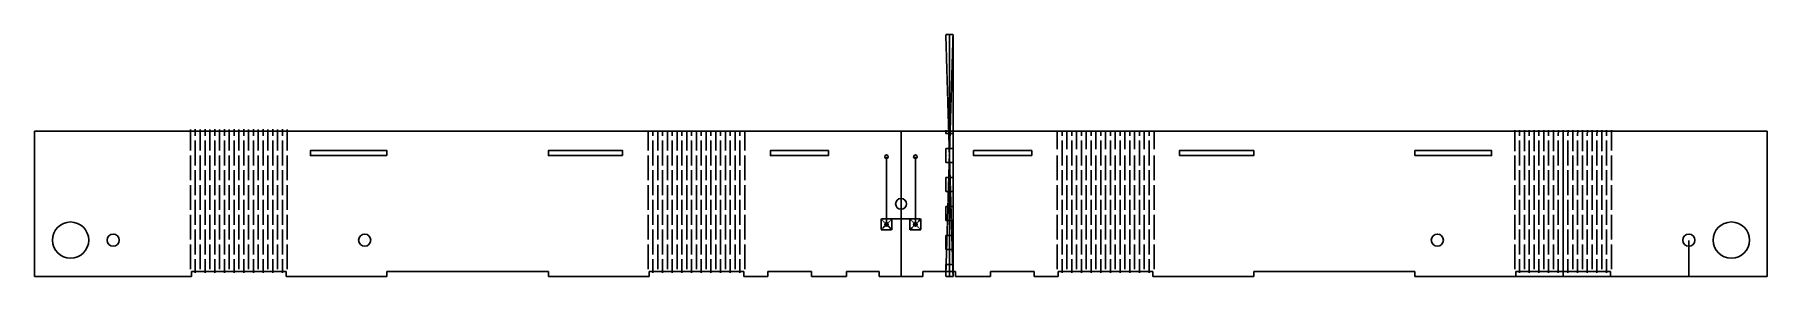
# Model space of a CAD drawing. Header units: millimetres. Extents: x -1432 to 0, y 0 to 200.
import ezdxf

# ---------------------------------------------------------------- set-up
doc = ezdxf.new("R2010")
doc.units = ezdxf.units.MM
doc.linetypes.add('DASHED', pattern=[0.75, 0.5, -0.25])
doc.layers.get('0').update_dxf_attribs({"linetype": 'CONTINUOUS'})
doc.layers.add('1', color=7, linetype='DASHED')

msp = doc.modelspace()

# ---------------------------------------------------------------- linework, layer by layer
for p, q in [((-1432.4, 120), (-1302.7, 120)), ((-1432.4, 120), (-1432.4, 0)), ((-1303.6, 104), (-1303.6, 121.5)), ((-1302.7, 120), (-1224.5, 120)), ((-1299.6, 116.3), (-1299.6, 121.8)), ((-1295.6, 104), (-1295.6, 121.5)), ((-1291.6, 116.3), (-1291.6, 121.8)), ((-1287.6, 104), (-1287.6, 121.5)), ((-1283.6, 116.3), (-1283.6, 121.8)), ((-1279.6, 104), (-1279.6, 121.5)), ((-1275.6, 116.3), (-1275.6, 121.8)), ((-1271.6, 104), (-1271.6, 121.5)), ((-1267.6, 116.3), (-1267.6, 121.8)), ((-1263.6, 104), (-1263.6, 121.5)), ((-1259.6, 116.3), (-1259.6, 121.8)), ((-1255.6, 104), (-1255.6, 121.5)), ((-1251.6, 116.3), (-1251.6, 121.8)), ((-1247.6, 104), (-1247.6, 121.5)), ((-1243.6, 116.3), (-1243.6, 121.8)), ((-1239.6, 104), (-1239.6, 121.5)), ((-1235.6, 116.3), (-1235.6, 121.8)), ((-1231.6, 104), (-1231.6, 121.5)), ((-1227.6, 116.3), (-1227.6, 121.8)), ((-1224.5, 120), (-924.5, 120)), ((-1223.6, 104), (-1223.6, 121.5)), ((-925.4, 104), (-925.4, 120.8)), ((-924.5, 120), (-846.3, 120)), ((-921.4, 116.3), (-921.4, 120.8)), ((-917.4, 104), (-917.4, 120.8)), ((-913.4, 116.3), (-913.4, 120.8)), ((-909.4, 104), (-909.4, 120.8)), ((-905.4, 116.3), (-905.4, 120.8)), ((-901.4, 104), (-901.4, 120.8)), ((-897.4, 116.3), (-897.4, 120.8)), ((-893.4, 104), (-893.4, 120.8)), ((-889.4, 116.3), (-889.4, 120.8)), ((-885.4, 104), (-885.4, 120.8)), ((-881.4, 116.3), (-881.4, 120.8)), ((-877.4, 104), (-877.4, 120.8)), ((-873.4, 116.3), (-873.4, 120.8)), ((-869.4, 104), (-869.4, 120.8)), ((-865.4, 116.3), (-865.4, 120.8)), ((-861.4, 104), (-861.4, 120.8)), ((-857.4, 116.3), (-857.4, 120.8)), ((-853.4, 104), (-853.4, 120.8)), ((-849.4, 116.3), (-849.4, 120.8)), ((-846.3, 120), (-586.3, 120)), ((-845.4, 104), (-845.4, 120.8)), ((-679.3, 118.1), (-679.3, 120.9)), ((-673.2, 118.1), (-679.3, 118.1)), ((-673.2, 105.9), (-673.2, 118.1)), ((-587.2, 105.2), (-587.2, 120.7)), ((-586.3, 120), (-508.2, 120)), ((-583.2, 116.3), (-583.2, 120.8)), ((-579.2, 105.2), (-579.2, 120.7)), ((-575.2, 116.3), (-575.2, 120.8)), ((-571.2, 105.2), (-571.2, 120.7)), ((-567.2, 116.3), (-567.2, 120.8)), ((-563.2, 105.2), (-563.2, 120.7)), ((-559.2, 116.3), (-559.2, 120.8)), ((-555.2, 105.2), (-555.2, 120.7)), ((-551.2, 116.3), (-551.2, 120.8)), ((-547.2, 105.2), (-547.2, 120.7)), ((-543.2, 116.3), (-543.2, 120.8)), ((-539.2, 105.2), (-539.2, 120.7)), ((-535.2, 116.3), (-535.2, 120.8)), ((-531.2, 105.2), (-531.2, 120.7)), ((-527.2, 116.3), (-527.2, 120.8)), ((-523.2, 105.2), (-523.2, 120.7)), ((-519.2, 116.3), (-519.2, 120.8)), ((-515.2, 105.2), (-515.2, 120.7)), ((-511.2, 116.3), (-511.2, 120.8)), ((-508.2, 120), (-208.2, 120)), ((-507.2, 105.2), (-507.2, 120.7)), ((-209, 103.5), (-209, 121)), ((-208.2, 120), (-130, 120)), ((-205.1, 116.3), (-205, 121)), ((-201, 103.5), (-201, 121)), ((-197.1, 116.3), (-197, 121)), ((-193, 103.5), (-193, 121)), ((-189.1, 116.3), (-189, 121)), ((-185, 103.5), (-185, 121)), ((-181.1, 116.3), (-181, 121)), ((-177, 103.5), (-177, 121)), ((-173.1, 116.3), (-173, 121)), ((-169, 103.5), (-169, 121)), ((-165.1, 116.3), (-165, 121)), ((-161, 103.5), (-161, 121)), ((-157.1, 116.3), (-157, 121)), ((-153, 103.5), (-153, 121)), ((-149.1, 116.3), (-149, 121)), ((-145, 103.5), (-145, 121)), ((-141.1, 116.3), (-141, 121)), ((-137, 103.5), (-137, 121)), ((-133.1, 116.3), (-133.1, 121)), ((-130, 120), (-0.3, 120)), ((-129.1, 104), (-129.1, 121)), ((-0.3, 0), (-0.3, 120)), ((-1299.6, 91.8), (-1299.6, 112.3)), ((-1291.6, 91.8), (-1291.6, 112.3)), ((-1283.6, 91.8), (-1283.6, 112.3)), ((-1275.6, 91.8), (-1275.6, 112.3)), ((-1267.6, 91.8), (-1267.6, 112.3)), ((-1259.6, 91.8), (-1259.6, 112.3)), ((-1251.6, 91.8), (-1251.6, 112.3)), ((-1243.6, 91.8), (-1243.6, 112.3)), ((-1235.6, 91.8), (-1235.6, 112.3)), ((-1227.6, 91.8), (-1227.6, 112.3)), ((-921.4, 91.8), (-921.4, 112.3)), ((-913.4, 91.8), (-913.4, 112.3)), ((-905.4, 91.8), (-905.4, 112.3)), ((-897.4, 91.8), (-897.4, 112.3)), ((-889.4, 91.8), (-889.4, 112.3)), ((-881.4, 91.8), (-881.4, 112.3)), ((-873.4, 91.8), (-873.4, 112.3)), ((-865.4, 91.8), (-865.4, 112.3)), ((-857.4, 91.8), (-857.4, 112.3)), ((-849.4, 91.8), (-849.4, 112.3)), ((-679.3, 94.1), (-679.3, 105.9)), ((-679.3, 105.9), (-673.2, 105.9)), ((-583.2, 91.8), (-583.2, 112.3)), ((-575.2, 91.8), (-575.2, 112.3)), ((-567.2, 91.8), (-567.2, 112.3)), ((-559.2, 91.8), (-559.2, 112.3)), ((-551.2, 91.8), (-551.2, 112.3)), ((-543.2, 91.8), (-543.2, 112.3)), ((-535.2, 91.8), (-535.2, 112.3)), ((-527.2, 91.8), (-527.2, 112.3)), ((-519.2, 91.8), (-519.2, 112.3)), ((-511.2, 91.8), (-511.2, 112.3)), ((-205.1, 91.8), (-205.1, 112.3)), ((-197.1, 91.8), (-197.1, 112.3)), ((-189.1, 91.8), (-189.1, 112.3)), ((-181.1, 91.8), (-181.1, 112.3)), ((-173.1, 91.8), (-173.1, 112.3)), ((-165.1, 91.8), (-165.1, 112.3)), ((-157.1, 91.8), (-157.1, 112.3)), ((-149.1, 91.8), (-149.1, 112.3)), ((-141.1, 91.8), (-141.1, 112.3)), ((-133.1, 91.8), (-133.1, 112.3)), ((-1303.6, 79.5), (-1303.6, 100)), ((-1299.6, 67.2), (-1299.6, 87.8)), ((-1295.6, 79.5), (-1295.6, 100)), ((-1291.6, 67.2), (-1291.6, 87.8)), ((-1287.6, 79.5), (-1287.6, 100)), ((-1283.6, 67.2), (-1283.6, 87.8)), ((-1279.6, 79.5), (-1279.6, 100)), ((-1275.6, 67.2), (-1275.6, 87.8)), ((-1271.6, 79.5), (-1271.6, 100)), ((-1267.6, 67.2), (-1267.6, 87.8)), ((-1263.6, 79.5), (-1263.6, 100)), ((-1259.6, 67.2), (-1259.6, 87.8)), ((-1255.6, 79.5), (-1255.6, 100)), ((-1251.6, 67.2), (-1251.6, 87.8)), ((-1247.6, 79.5), (-1247.6, 100)), ((-1243.6, 67.2), (-1243.6, 87.8)), ((-1239.6, 79.5), (-1239.6, 100)), ((-1235.6, 67.2), (-1235.6, 87.8)), ((-1231.6, 79.5), (-1231.6, 100)), ((-1227.6, 67.2), (-1227.6, 87.8)), ((-1223.6, 79.5), (-1223.6, 100)), ((-925.4, 79.5), (-925.4, 100)), ((-921.4, 67.2), (-921.4, 87.8)), ((-917.4, 79.5), (-917.4, 100)), ((-913.4, 67.2), (-913.4, 87.8)), ((-909.4, 79.5), (-909.4, 100)), ((-905.4, 67.2), (-905.4, 87.8)), ((-901.4, 79.5), (-901.4, 100)), ((-897.4, 67.2), (-897.4, 87.8)), ((-893.4, 79.5), (-893.4, 100)), ((-889.4, 67.2), (-889.4, 87.8)), ((-885.4, 79.5), (-885.4, 100)), ((-881.4, 67.2), (-881.4, 87.8)), ((-877.4, 79.5), (-877.4, 100)), ((-873.4, 67.2), (-873.4, 87.8)), ((-869.4, 79.5), (-869.4, 100)), ((-865.4, 67.2), (-865.4, 87.8)), ((-861.4, 79.5), (-861.4, 100)), ((-857.4, 67.2), (-857.4, 87.8)), ((-853.4, 79.5), (-853.4, 100)), ((-849.4, 67.2), (-849.4, 87.8)), ((-845.4, 79.5), (-845.4, 100)), ((-673.2, 94.1), (-679.3, 94.1)), ((-673.2, 81.9), (-673.2, 94.1)), ((-587.2, 79.5), (-587.2, 100)), ((-583.2, 67.2), (-583.2, 87.8)), ((-579.2, 79.5), (-579.2, 100)), ((-575.2, 67.2), (-575.2, 87.8)), ((-571.2, 79.5), (-571.2, 100)), ((-567.2, 67.2), (-567.2, 87.8)), ((-563.2, 79.5), (-563.2, 100)), ((-559.2, 67.2), (-559.2, 87.8)), ((-555.2, 79.5), (-555.2, 100)), ((-551.2, 67.2), (-551.2, 87.8)), ((-547.2, 79.5), (-547.2, 100)), ((-543.2, 67.2), (-543.2, 87.8)), ((-539.2, 79.5), (-539.2, 100)), ((-535.2, 67.2), (-535.2, 87.8)), ((-531.2, 79.5), (-531.2, 100)), ((-527.2, 67.2), (-527.2, 87.8)), ((-523.2, 79.5), (-523.2, 100)), ((-519.2, 67.2), (-519.2, 87.8)), ((-515.2, 79.5), (-515.2, 100)), ((-511.2, 67.2), (-511.2, 87.8)), ((-507.2, 79.5), (-507.2, 100)), ((-209.1, 79.5), (-209.1, 100)), ((-205.1, 67.2), (-205.1, 87.8)), ((-201.1, 79.5), (-201.1, 100)), ((-197.1, 67.2), (-197.1, 87.8)), ((-193.1, 79.5), (-193.1, 100)), ((-189.1, 67.2), (-189.1, 87.8)), ((-185.1, 79.5), (-185.1, 100)), ((-181.1, 67.2), (-181.1, 87.8)), ((-177.1, 79.5), (-177.1, 100)), ((-173.1, 67.2), (-173.1, 87.8)), ((-169.1, 79.5), (-169.1, 100)), ((-165.1, 67.2), (-165.1, 87.8)), ((-161.1, 79.5), (-161.1, 100)), ((-157.1, 67.2), (-157.1, 87.8)), ((-153.1, 79.5), (-153.1, 100)), ((-149.1, 67.2), (-149.1, 87.8)), ((-145.1, 79.5), (-145.1, 100)), ((-141.1, 67.2), (-141.1, 87.8)), ((-137.1, 79.5), (-137.1, 100)), ((-133.1, 67.2), (-133.1, 87.8)), ((-129.1, 79.5), (-129.1, 100)), ((-1303.6, 55), (-1303.6, 75.5)), ((-1295.6, 55), (-1295.6, 75.5)), ((-1287.6, 55), (-1287.6, 75.5)), ((-1279.6, 55), (-1279.6, 75.5)), ((-1271.6, 55), (-1271.6, 75.5)), ((-1263.6, 55), (-1263.6, 75.5)), ((-1255.6, 55), (-1255.6, 75.5)), ((-1247.6, 55), (-1247.6, 75.5)), ((-1239.6, 55), (-1239.6, 75.5)), ((-1231.6, 55), (-1231.6, 75.5)), ((-1223.6, 55), (-1223.6, 75.5)), ((-925.4, 55), (-925.4, 75.5)), ((-917.4, 55), (-917.4, 75.5)), ((-909.4, 55), (-909.4, 75.5)), ((-901.4, 55), (-901.4, 75.5)), ((-893.4, 55), (-893.4, 75.5)), ((-885.4, 55), (-885.4, 75.5)), ((-877.4, 55), (-877.4, 75.5)), ((-869.4, 55), (-869.4, 75.5)), ((-861.4, 55), (-861.4, 75.5)), ((-853.4, 55), (-853.4, 75.5)), ((-845.4, 55), (-845.4, 75.5)), ((-679.3, 70.1), (-679.3, 81.9)), ((-679.3, 81.9), (-673.2, 81.9)), ((-587.2, 55), (-587.2, 75.5)), ((-579.2, 55), (-579.2, 75.5)), ((-571.2, 55), (-571.2, 75.5)), ((-563.2, 55), (-563.2, 75.5)), ((-555.2, 55), (-555.2, 75.5)), ((-547.2, 55), (-547.2, 75.5)), ((-539.2, 55), (-539.2, 75.5)), ((-531.2, 55), (-531.2, 75.5)), ((-523.2, 55), (-523.2, 75.5)), ((-515.2, 55), (-515.2, 75.5)), ((-507.2, 55), (-507.2, 75.5)), ((-209.1, 55), (-209.1, 75.5)), ((-201.1, 55), (-201.1, 75.5)), ((-193.1, 55), (-193.1, 75.5)), ((-185.1, 55), (-185.1, 75.5)), ((-177.1, 55), (-177.1, 75.5)), ((-169.1, 55), (-169.1, 75.5)), ((-161.1, 55), (-161.1, 75.5)), ((-153.1, 55), (-153.1, 75.5)), ((-145.1, 55), (-145.1, 75.5)), ((-137.1, 55), (-137.1, 75.5)), ((-129.1, 55), (-129.1, 75.5)), ((-1299.6, 42.7), (-1299.6, 63.2)), ((-1291.6, 42.7), (-1291.6, 63.2)), ((-1283.6, 42.7), (-1283.6, 63.2)), ((-1275.6, 42.7), (-1275.6, 63.2)), ((-1267.6, 42.7), (-1267.6, 63.2)), ((-1259.6, 42.7), (-1259.6, 63.2)), ((-1251.6, 42.7), (-1251.6, 63.2)), ((-1243.6, 42.7), (-1243.6, 63.2)), ((-1235.6, 42.7), (-1235.6, 63.2)), ((-1227.6, 42.7), (-1227.6, 63.2)), ((-921.4, 42.7), (-921.4, 63.2)), ((-913.4, 42.7), (-913.4, 63.2)), ((-905.4, 42.7), (-905.4, 63.2)), ((-897.4, 42.7), (-897.4, 63.2)), ((-889.4, 42.7), (-889.4, 63.2)), ((-881.4, 42.7), (-881.4, 63.2)), ((-873.4, 42.7), (-873.4, 63.2)), ((-865.4, 42.7), (-865.4, 63.2)), ((-857.4, 42.7), (-857.4, 63.2)), ((-849.4, 42.7), (-849.4, 63.2)), ((-673.2, 70.1), (-679.3, 70.1)), ((-679.3, 46.1), (-679.3, 57.9)), ((-679.3, 57.9), (-673.2, 57.9)), ((-673.2, 57.9), (-673.2, 70.1)), ((-583.2, 42.7), (-583.2, 63.2)), ((-575.2, 42.7), (-575.2, 63.2)), ((-567.2, 42.7), (-567.2, 63.2)), ((-559.2, 42.7), (-559.2, 63.2)), ((-551.2, 42.7), (-551.2, 63.2)), ((-543.2, 42.7), (-543.2, 63.2)), ((-535.2, 42.7), (-535.2, 63.2)), ((-527.2, 42.7), (-527.2, 63.2)), ((-519.2, 42.7), (-519.2, 63.2)), ((-511.2, 42.7), (-511.2, 63.2)), ((-205.1, 42.7), (-205.1, 63.2)), ((-197.1, 42.7), (-197.1, 63.2)), ((-189.1, 42.7), (-189.1, 63.2)), ((-181.1, 42.7), (-181.1, 63.2)), ((-173.1, 42.7), (-173.1, 63.2)), ((-165.1, 42.7), (-165.1, 63.2)), ((-157.1, 42.7), (-157.1, 63.2)), ((-149.1, 42.7), (-149.1, 63.2)), ((-141.1, 42.7), (-141.1, 63.2)), ((-133.1, 42.7), (-133.1, 63.2)), ((-1303.6, 30.5), (-1303.6, 51)), ((-1295.6, 30.5), (-1295.6, 51)), ((-1287.6, 30.5), (-1287.6, 51)), ((-1279.6, 30.5), (-1279.6, 51)), ((-1271.6, 30.5), (-1271.6, 51)), ((-1263.6, 30.5), (-1263.6, 51)), ((-1255.6, 30.5), (-1255.6, 51)), ((-1247.6, 30.5), (-1247.6, 51)), ((-1239.6, 30.5), (-1239.6, 51)), ((-1231.6, 30.5), (-1231.6, 51)), ((-1223.6, 30.5), (-1223.6, 51)), ((-925.4, 30.5), (-925.4, 51)), ((-917.4, 30.5), (-917.4, 51)), ((-909.4, 30.5), (-909.4, 51)), ((-901.4, 30.5), (-901.4, 51)), ((-893.4, 30.5), (-893.4, 51)), ((-885.4, 30.5), (-885.4, 51)), ((-877.4, 30.5), (-877.4, 51)), ((-869.4, 30.5), (-869.4, 51)), ((-861.4, 30.5), (-861.4, 51)), ((-853.4, 30.5), (-853.4, 51)), ((-845.4, 30.5), (-845.4, 51)), ((-673.2, 46.1), (-679.3, 46.1)), ((-673.2, 33.9), (-673.2, 46.1)), ((-587.2, 30.5), (-587.2, 51)), ((-579.2, 30.5), (-579.2, 51)), ((-571.2, 30.5), (-571.2, 51)), ((-563.2, 30.5), (-563.2, 51)), ((-555.2, 30.5), (-555.2, 51)), ((-547.2, 30.5), (-547.2, 51)), ((-539.2, 30.5), (-539.2, 51)), ((-531.2, 30.5), (-531.2, 51)), ((-523.2, 30.5), (-523.2, 51)), ((-515.2, 30.5), (-515.2, 51)), ((-507.2, 30.5), (-507.2, 51)), ((-209.1, 30.5), (-209.1, 51)), ((-201.1, 30.5), (-201.1, 51)), ((-193.1, 30.5), (-193.1, 51)), ((-185.1, 30.5), (-185.1, 51)), ((-177.1, 30.5), (-177.1, 51)), ((-169.1, 30.5), (-169.1, 51)), ((-161.1, 30.5), (-161.1, 51)), ((-153.1, 30.5), (-153.1, 51)), ((-145.1, 30.5), (-145.1, 51)), ((-137.1, 30.5), (-137.1, 51)), ((-129.1, 30.5), (-129.1, 51)), ((-1299.6, 18.2), (-1299.6, 38.7)), ((-1291.6, 18.2), (-1291.6, 38.7)), ((-1283.6, 18.2), (-1283.6, 38.7)), ((-1275.6, 18.2), (-1275.6, 38.7)), ((-1267.6, 18.2), (-1267.6, 38.7)), ((-1259.6, 18.2), (-1259.6, 38.7)), ((-1251.6, 18.2), (-1251.6, 38.7)), ((-1243.6, 18.2), (-1243.6, 38.7)), ((-1235.6, 18.2), (-1235.6, 38.7)), ((-1227.6, 18.2), (-1227.6, 38.7)), ((-921.4, 18.2), (-921.4, 38.7)), ((-913.4, 18.2), (-913.4, 38.7)), ((-905.4, 18.2), (-905.4, 38.7)), ((-897.4, 18.2), (-897.4, 38.7)), ((-889.4, 18.2), (-889.4, 38.7)), ((-881.4, 18.2), (-881.4, 38.7)), ((-873.4, 18.2), (-873.4, 38.7)), ((-865.4, 18.2), (-865.4, 38.7)), ((-857.4, 18.2), (-857.4, 38.7)), ((-849.4, 18.2), (-849.4, 38.7)), ((-679.3, 33.9), (-673.2, 33.9)), ((-679.3, 22.1), (-679.3, 33.9)), ((-583.2, 18.2), (-583.2, 38.7)), ((-575.2, 18.2), (-575.2, 38.7)), ((-567.2, 18.2), (-567.2, 38.7)), ((-559.2, 18.2), (-559.2, 38.7)), ((-551.2, 18.2), (-551.2, 38.7)), ((-543.2, 18.2), (-543.2, 38.7)), ((-535.2, 18.2), (-535.2, 38.7)), ((-527.2, 18.2), (-527.2, 38.7)), ((-519.2, 18.2), (-519.2, 38.7)), ((-511.2, 18.2), (-511.2, 38.7)), ((-205.1, 18.2), (-205.1, 38.7)), ((-197.1, 18.2), (-197.1, 38.7)), ((-189.1, 18.2), (-189.1, 38.7)), ((-181.1, 18.2), (-181.1, 38.7)), ((-173.1, 18.2), (-173.1, 38.7)), ((-165.1, 18.2), (-165.1, 38.7)), ((-157.1, 18.2), (-157.1, 38.7)), ((-149.1, 18.2), (-149.1, 38.7)), ((-141.1, 18.2), (-141.1, 38.7)), ((-133.1, 18.2), (-133.1, 38.7)), ((-1303.6, 6), (-1303.6, 26.5)), ((-1295.6, 6), (-1295.6, 26.5)), ((-1287.6, 6), (-1287.6, 26.5)), ((-1279.6, 6), (-1279.6, 26.5)), ((-1271.6, 6), (-1271.6, 26.5)), ((-1263.6, 6), (-1263.6, 26.5)), ((-1255.6, 6), (-1255.6, 26.5)), ((-1247.6, 6), (-1247.6, 26.5)), ((-1239.6, 6), (-1239.6, 26.5)), ((-1231.6, 6), (-1231.6, 26.5)), ((-1223.6, 6), (-1223.6, 26.5)), ((-925.4, 6), (-925.4, 26.5)), ((-917.4, 6), (-917.4, 26.5)), ((-909.4, 6), (-909.4, 26.5)), ((-901.4, 6), (-901.4, 26.5)), ((-893.4, 6), (-893.4, 26.5)), ((-885.4, 6), (-885.4, 26.5)), ((-877.4, 6), (-877.4, 26.5)), ((-869.4, 6), (-869.4, 26.5)), ((-861.4, 6), (-861.4, 26.5)), ((-853.4, 6), (-853.4, 26.5)), ((-845.4, 6), (-845.4, 26.5)), ((-673.2, 22.1), (-679.3, 22.1)), ((-673.2, 9.9), (-673.2, 22.1)), ((-587.2, 6), (-587.2, 26.5)), ((-579.2, 6), (-579.2, 26.5)), ((-571.2, 6), (-571.2, 26.5)), ((-563.2, 6), (-563.2, 26.5)), ((-555.2, 6), (-555.2, 26.5)), ((-547.2, 6), (-547.2, 26.5)), ((-539.2, 6), (-539.2, 26.5)), ((-531.2, 6), (-531.2, 26.5)), ((-523.2, 6), (-523.2, 26.5)), ((-515.2, 6), (-515.2, 26.5)), ((-507.2, 6), (-507.2, 26.5)), ((-209.1, 6), (-209.1, 26.5)), ((-201.1, 6), (-201.1, 26.5)), ((-193.1, 6), (-193.1, 26.5)), ((-185.1, 6), (-185.1, 26.5)), ((-177.1, 6), (-177.1, 26.5)), ((-169.1, 6), (-169.1, 26.5)), ((-161.1, 6), (-161.1, 26.5)), ((-153.1, 6), (-153.1, 26.5)), ((-145.1, 6), (-145.1, 26.5)), ((-137.1, 6), (-137.1, 26.5)), ((-129.1, 6), (-129.1, 26.5)), ((-1302.7, 0), (-1432.4, 0)), ((-1302.7, 4), (-1224.5, 4)), ((-1302.7, 4), (-1302.7, 0)), ((-1299.6, 3), (-1299.6, 14.2)), ((-1291.6, 3), (-1291.6, 14.2)), ((-1283.6, 3), (-1283.6, 14.2)), ((-1275.6, 3), (-1275.6, 14.2)), ((-1267.6, 3), (-1267.6, 14.2)), ((-1259.6, 3), (-1259.6, 14.2)), ((-1251.6, 3), (-1251.6, 14.2)), ((-1243.6, 3), (-1243.6, 14.2)), ((-1235.6, 3), (-1235.6, 14.2)), ((-1227.6, 3), (-1227.6, 14.2)), ((-1224.5, 4), (-1224.5, 0)), ((-1141.2, 0), (-1224.5, 0)), ((-1141.2, 0), (-1141.2, 4)), ((-1141.2, 4), (-1007.8, 4)), ((-1007.8, 4), (-1007.8, 0)), ((-924.5, 0), (-1007.8, 0)), ((-924.5, 4), (-924.5, 0)), ((-924.5, 4), (-846.3, 4)), ((-921.4, 3), (-921.4, 14.2)), ((-913.4, 3), (-913.4, 14.2)), ((-905.4, 3), (-905.4, 14.2)), ((-897.4, 3), (-897.4, 14.2)), ((-889.4, 3), (-889.4, 14.2)), ((-881.4, 3), (-881.4, 14.2)), ((-873.4, 3), (-873.4, 14.2)), ((-865.4, 3), (-865.4, 14.2)), ((-857.4, 3), (-857.4, 14.2)), ((-849.4, 3), (-849.4, 14.2)), ((-846.3, 4), (-846.3, 0)), ((-826.3, 0), (-846.3, 0)), ((-826.3, 0), (-826.3, 4)), ((-826.3, 4), (-790.3, 4)), ((-790.3, 4), (-790.3, 0)), ((-761.3, 0), (-790.3, 0)), ((-761.3, 0), (-761.3, 4)), ((-761.3, 4), (-734.3, 4)), ((-734.3, 4), (-734.3, 0)), ((-698.3, 0), (-734.3, 0)), ((-698.3, 0), (-698.3, 4)), ((-698.3, 4), (-671.3, 4)), ((-679.3, 0), (-679.3, 9.9)), ((-679.3, 9.9), (-673.2, 9.9)), ((-671.3, 4), (-671.3, 0)), ((-642.3, 0), (-671.3, 0)), ((-642.3, 0), (-642.3, 4)), ((-642.3, 4), (-606.3, 4)), ((-606.3, 4), (-606.3, 0)), ((-586.3, 0), (-606.3, 0)), ((-586.3, 4), (-586.3, 0)), ((-586.3, 4), (-508.2, 4)), ((-583.2, 3), (-583.2, 14.2)), ((-575.2, 3), (-575.2, 14.2)), ((-567.2, 3), (-567.2, 14.2)), ((-559.2, 3), (-559.2, 14.2)), ((-551.2, 3), (-551.2, 14.2)), ((-543.2, 3), (-543.2, 14.2)), ((-535.2, 3), (-535.2, 14.2)), ((-527.2, 3), (-527.2, 14.2)), ((-519.2, 3), (-519.2, 14.2)), ((-511.2, 3), (-511.2, 14.2)), ((-508.2, 4), (-508.2, 0)), ((-424.8, 0), (-508.2, 0)), ((-508.2, 0), (-424.8, 0)), ((-424.8, 0), (-424.8, 4)), ((-424.8, 4), (-291.5, 4)), ((-291.5, 4), (-291.5, 0)), ((-208.2, 0), (-291.5, 0)), ((-208.2, 4), (-130, 4)), ((-208.2, 4), (-208.2, 0)), ((-205.1, 3), (-205.1, 14.2)), ((-197.1, 3), (-197.1, 14.2)), ((-189.1, 3), (-189.1, 14.2)), ((-181.1, 3), (-181.1, 14.2)), ((-173.1, 3), (-173.1, 14.2)), ((-165.1, 3), (-165.1, 14.2)), ((-157.1, 3), (-157.1, 14.2)), ((-149.1, 3), (-149.1, 14.2)), ((-141.1, 3), (-141.1, 14.2)), ((-133.1, 3), (-133.1, 14.2)), ((-130, 0), (-130, 4)), ((-0.3, 0), (-130, 0))]:
    msp.add_line(p, q)
for points in [[(-1141.2, 100), (-1204.5, 100), (-1204.5, 104), (-1141.2, 104)], [(-946.5, 100), (-1007.8, 100), (-1007.8, 104), (-946.5, 104)], [(-776.3, 100), (-824.3, 100), (-824.3, 104), (-776.3, 104)], [(-608.3, 100), (-656.3, 100), (-656.3, 104), (-608.3, 104)], [(-486.2, 100), (-486.2, 104), (-424.8, 104), (-424.8, 100)], [(-291.5, 100), (-291.5, 104), (-228.2, 104), (-228.2, 100)]]:
    msp.add_lwpolyline(points, close=True)
for centre, radius in [((-728.3, 99), 1.5), ((-704.4, 99), 1.5), ((-716.3, 60), 4.5), ((-1402.7, 30), 15), ((-728.3, 43), 1.5), ((-704.4, 43), 1.5), ((-30, 30), 15), ((-1367.5, 30), 5), ((-1159.6, 30), 5), ((-273, 30), 5), ((-65.1, 30), 5)]:
    msp.add_circle(centre, radius)
msp.add_point((-676.3, 100))
at = {"layer": '1'}
for p, q in [((-673.3, 0), (-679.3, 200)), ((-679.3, 200), (-673.3, 200)), ((-679.3, 0), (-673.3, 200)), ((-676.3, 0), (-676.3, 200)), ((-673.3, 200), (-673.3, 0)), ((-716.3, 120), (-716.3, 0)), ((-169.1, 0), (-169.1, 120)), ((-728.3, 43), (-728.3, 99)), ((-704.4, 43), (-704.4, 99)), ((-723.8, 47.5), (-732.8, 47.5)), ((-732.8, 47.5), (-732.8, 38.5)), ((-723.8, 38.5), (-732.8, 47.5)), ((-732.8, 38.5), (-723.8, 47.5)), ((-716.3, 47.5), (-723.8, 47.5)), ((-723.8, 38.5), (-723.8, 47.5)), ((-716.3, 55.5), (-716.3, 47.5)), ((-716.3, 47.5), (-708.9, 47.5)), ((-708.9, 47.5), (-699.9, 47.5)), ((-708.9, 38.5), (-708.9, 47.5)), ((-699.9, 38.5), (-708.9, 47.5)), ((-708.9, 38.5), (-699.9, 47.5)), ((-699.9, 47.5), (-699.9, 38.5)), ((-732.8, 38.5), (-723.8, 38.5)), ((-699.9, 38.5), (-708.9, 38.5)), ((-65.1, 0), (-65.1, 30)), ((-673.3, 0), (-679.3, 0)), ((-130, 0), (-208.2, 0))]:
    msp.add_line(p, q, dxfattribs=at)

doc.saveas('drawing.dxf')
